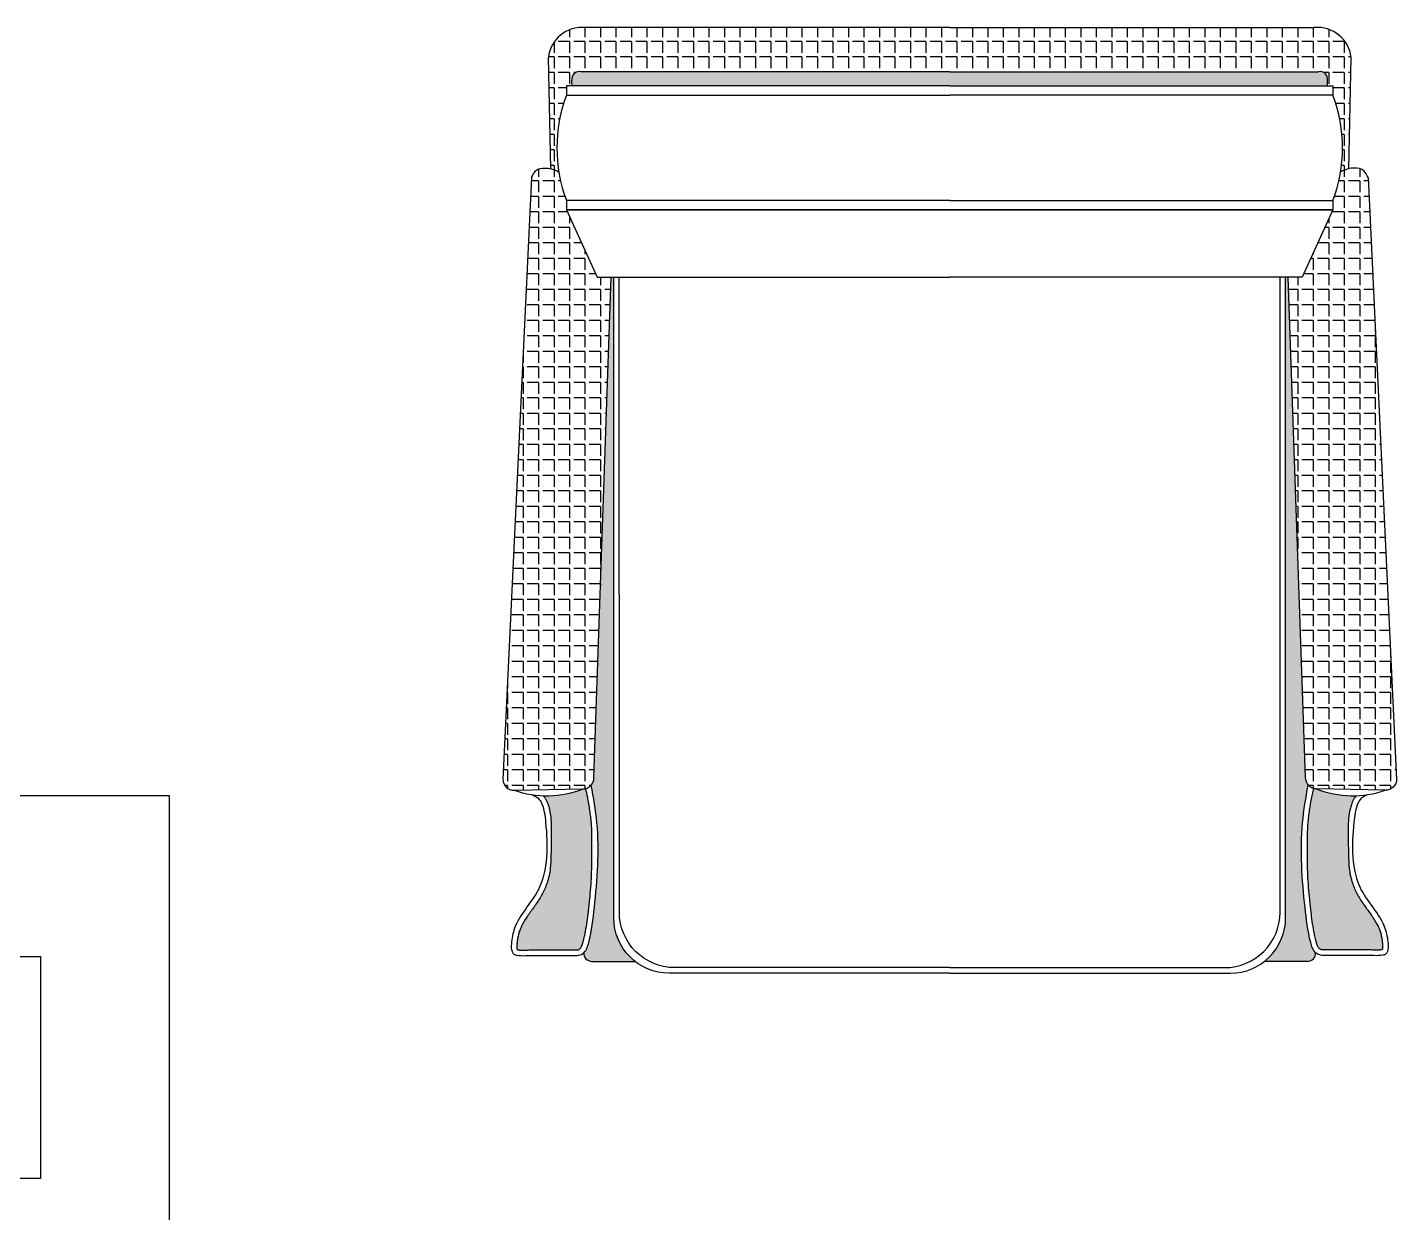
# Model space of a CAD drawing. Header units: millimetres. Extents: x -38686 to 870903, y -23218 to 232707.
# Drawn here: x 49296 to 50530, y 26012 to 27080 of the extents above; entities that cross this region are included whole.
import ezdxf

# ---------------------------------------------------------------- set-up
doc = ezdxf.new("R2010")
doc.units = ezdxf.units.MM
doc.header["$LTSCALE"] = 10
doc.layers.add('40 - Detail Outline', color=142, linetype='Continuous')
pattern_1 = [(180.0000647089848, (40969.38295415405, 17371.99995811701), (1.577750622368867e-05, -13.96999999999109), [10.16, -3.81]), (270.0000647089848, (40969.38295415405, 17371.99995811701), (13.96999999999109, 1.577750622283326e-05), [10.16, -3.81])]
pattern_2 = [(225.0000647089848, (40969.38295415405, 17371.99995811701), (4.939146444775704, -4.939135288394064), [5.08, -1.905]), (315.0000647089848, (40969.38295415405, 17371.99995811701), (4.939135288394064, 4.939146444775704), [5.079999999999999, -1.905])]

msp = doc.modelspace()

# ---------------------------------------------------------------- hatches: boundary and pattern name
at = {"layer": '40 - Detail Outline'}
h = msp.add_hatch(dxfattribs=at)
h.set_pattern_fill('ANGLE', color=251, scale=2, angle=180.0000647089848, style=0)
h.set_pattern_definition(pattern_1)
edge = h.paths.add_edge_path()
edge.add_arc((49795.82318665707, 27049.24328874935), 30.65376827010116, 84.91426224476287, 173.5349835164232)
edge.add_line((49765.36435214255, 27052.69479699571), (49767.48125555589, 26952.4331284748))
edge.add_spline(control_points=[(49767.4812555559, 26952.43312847482), (49769.38381441013, 26951.9676560551), (49771.94468708962, 26951.06283099173), (49774.24917997376, 26949.91787244723), (49774.84257116236, 26949.59710943403)], knot_values=[21.02216252444244, 21.02216252444244, 21.02216252444244, 21.02216252444244, 26.19863288437529, 28.0724478752787, 28.0724478752787, 28.0724478752787, 28.0724478752787], degree=3, periodic=0)
edge.add_arc((49907.16531185832, 26971.32144071984), 134.0941992597321, 159.2369497898211, 189.3234662220314, ccw=False)
edge.add_line((49781.77992890959, 27018.8583739182), (49781.77983607535, 27027.11455227852))
edge.add_line((49781.77983607535, 27027.11455227852), (49786.7404651287, 27027.11460144893))
edge.add_line((49786.74046512871, 27027.11460144892), (49786.64296680249, 27032.08307414679))
edge.add_arc((49793.23633356037, 27033.36006231345), 6.715890408689952, 76.05872835491459, 190.9612045085992, ccw=False)
edge.add_line((49794.85437431606, 27039.87812399577), (50127.28246357179, 27039.88116603654))
edge.add_line((50127.28246357178, 27039.88116603654), (50127.28657283594, 27039.8811660376))
edge.add_line((50127.28657283593, 27039.88116603763), (50459.71014926565, 27039.87812399577))
edge.add_arc((50461.32819002133, 27033.36006231345), 6.715890408690863, -10.961204508599224, 103.94127164508541, ccw=False)
edge.add_line((50467.92155677918, 27032.08307414681), (50467.82405845297, 27027.11460144893))
edge.add_line((50467.824058453, 27027.11460144892), (50472.78468750635, 27027.1145522785))
edge.add_line((50472.78468750636, 27027.11455227852), (50472.78459467212, 27018.8583739182))
edge.add_arc((50347.39921172339, 26971.32144071984), 134.094199259732, -9.323466222032778, 20.76305021017879, ccw=False)
edge.add_spline(control_points=[(50479.72195241935, 26949.59710943403), (50480.31534360794, 26949.91787244723), (50482.61983649209, 26951.06283099173), (50485.18070917157, 26951.9676560551), (50487.0832680258, 26952.43312847482)], knot_values=[21.02216252444245, 21.02216252444245, 21.02216252444245, 21.02216252444245, 22.89597751534586, 28.0724478752787, 28.0724478752787, 28.0724478752787, 28.0724478752787], degree=3, periodic=0)
edge.add_spline(control_points=[(50504.44260920974, 26944.5142905537), (50503.36834979395, 26946.75325569308), (50500.17833704205, 26953.40186145871), (50492.20780195788, 26953.68687639643), (50487.0832680258, 26952.43312847482)], knot_values=[0, 0, 0, 0, 7.079362306348513, 21.02216252444244, 21.02216252444244, 21.02216252444244, 21.02216252444244], degree=3, periodic=0)
edge.add_line((50487.0832680258, 26952.43312847482), (50489.20017143914, 27052.69479699572))
edge.add_arc((50458.74133692464, 27049.24328874935), 30.65376827010115, 6.465016483576774, 95.08573775523713)
edge.add_line((50456.02399205585, 27079.7763781119), (50127.28226179086, 27079.7792181432))
edge.add_line((50127.28226179085, 27079.7792181432), (49798.54053152586, 27079.7763781119))
h = msp.add_hatch(dxfattribs=at)
h.set_pattern_fill('ANGLE', color=251, scale=0.9999999999999999, angle=225.0000647089848, style=0)
h.set_pattern_definition(pattern_2)
h.paths.add_polyline_path([(49794.85437431606, 27039.87812399577, 0.4412008681515187), (49786.59794435956, 27034.37739844275), (49786.74046512871, 27027.11460144892), (50127.28252812047, 27027.11797694735), (50127.28657283593, 27027.11797694818), (50467.824058453, 27027.11460144959), (50467.96657922215, 27034.37739844271, 0.4412008681525608), (50459.71014926565, 27039.87812399577), (50127.28206000992, 27039.88116603654)])
h = msp.add_hatch(dxfattribs=at)
h.set_pattern_fill('ANGLE', color=251, scale=2, angle=180.0000647089848, style=0)
h.set_pattern_definition(pattern_1)
edge = h.paths.add_edge_path()
edge.add_arc((49734.33507429817, 26402.27856037451), 10.00000000000113, 181.0510734433885, 271.0568353570837)
edge.add_line((49734.51951640536, 26392.28026146376), (49796.62532274162, 26393.42594893439))
edge.add_arc((49796.44088063447, 26403.42424784517), 10.00000000000161, 271.0568353570837, 355.0029088947798)
edge.add_line((49806.40287185131, 26402.55319618478), (49821.98077854835, 26854.75364750095))
edge.add_line((49821.98077854834, 26854.75364750095), (49809.40252061059, 26854.75346780572))
edge.add_line((49809.4025206106, 26854.75346780568), (49781.78109080611, 26915.5255094538))
edge.add_line((49781.78109080609, 26915.52550945384), (49781.78099797186, 26923.78168781419))
edge.add_arc((49907.16531185832, 26971.32144071984), 134.0941992597321, 189.3234662220329, 200.7643387018176, ccw=False)
edge.add_spline(control_points=[(49774.84257116236, 26949.59710943403), (49774.24917997376, 26949.91787244723), (49767.38727100097, 26953.3271263287), (49755.17169119164, 26955.03900562216), (49751.19617378776, 26946.75325569308), (49750.12191437196, 26944.5142905537)], knot_values=[0, 0, 0, 0, 1.873814990903416, 20.99308556893019, 28.0724478752787, 28.0724478752787, 28.0724478752787, 28.0724478752787], degree=3, periodic=0)
edge.add_line((49750.12191437196, 26944.5142905537), (49724.33675688969, 26402.09512374083))
edge = h.paths.add_edge_path()
edge.add_spline(control_points=[(50504.44260920974, 26944.5142905537), (50503.36834979395, 26946.75325569308), (50499.39283239003, 26955.03900562216), (50487.17725258073, 26953.3271263287), (50480.31534360794, 26949.91787244723), (50479.72195241935, 26949.59710943403)], knot_values=[0, 0, 0, 0, 7.079362306348513, 26.19863288437529, 28.0724478752787, 28.0724478752787, 28.0724478752787, 28.0724478752787], degree=3, periodic=0)
edge.add_arc((50347.39921172339, 26971.32144071984), 134.094199259732, 339.2356612981823, 350.6765337779656, ccw=False)
edge.add_line((50472.78352560985, 26923.7816878142), (50472.78343277565, 26915.52550945381))
edge.add_line((50472.78343277561, 26915.52550945384), (50445.16200297112, 26854.75346780572))
edge.add_line((50445.1620029711, 26854.75346780568), (50432.58374503332, 26854.75364750095))
edge.add_line((50432.58374503336, 26854.75364750095), (50448.1616517304, 26402.55319618478))
edge.add_arc((50458.12364294723, 26403.42424784517), 10.00000000000161, 184.9970911052202, 268.9431646429163)
edge.add_line((50457.93920084005, 26393.42594893438), (50520.0450071763, 26392.28026146374))
edge.add_arc((50520.22944928354, 26402.27856037451), 10.00000000000113, 268.9431646429163, 358.9489265566115)
edge.add_line((50530.22776669203, 26402.09512374084), (50504.44260920975, 26944.51429055371))
h = msp.add_hatch(dxfattribs=at)
h.set_pattern_fill('ANGLE', color=251, scale=0.9999999999999999, angle=225.0000647089848, style=0)
h.set_pattern_definition(pattern_2)
edge = h.paths.add_edge_path()
edge.add_line((49824.37485261241, 26854.75368170312), (49821.98077854834, 26854.75364750095))
edge.add_line((49821.98077854834, 26854.75364750095), (49806.43919804296, 26403.60768447885))
edge.add_arc((49796.44088063447, 26403.42424784517), 10.00000000000161, -40.2970087724064, 1.0510734433468087, ccw=False)
edge.add_spline(control_points=[(49804.06790158906, 26396.95674822338), (49806.15817248734, 26385.65259112027), (49812.37700601219, 26349.22236973252), (49808.82170320416, 26300.76136748503), (49804.13098287597, 26262.46255265953), (49799.9080377417, 26248.14948397885), (49797.39400523581, 26245.84177403416), (49797.38555078473, 26245.83404189442)], knot_values=[219.0024232576039, 219.0024232576039, 219.0024232576039, 219.0024232576039, 253.4541251288379, 329.8266928083024, 361.758992059576, 371.9271424444002, 371.9613843206117, 371.9613843206117, 371.9613843206117, 371.9613843206117], degree=3, periodic=0)
edge.add_arc((49804.55301222502, 26245.22695323686), 7.193125894615084, 175.1585658549792, 269.731284598862)
edge.add_line((49804.51927681483, 26238.03390645142), (49843.49768907385, 26238.03434473288))
edge.add_arc((49874.3817505331, 26277.35577334098), 50.00000000000124, 180.0006442458249, 231.8529974367277, ccw=False)
edge.add_line((49824.38175053627, 26277.35521113046), (49824.37485261245, 26854.75368170312))
edge = h.paths.add_edge_path()
edge.add_arc((50458.12364294723, 26403.42424784517), 10.00000000000161, 178.9489265566532, 220.2970087724064, ccw=False)
edge.add_line((50448.12532553874, 26403.60768447884), (50432.58374503336, 26854.75364750094))
edge.add_line((50432.58374503336, 26854.75364750095), (50430.1896709693, 26854.75368170312))
edge.add_line((50430.1896709693, 26854.75368170312), (50430.18277304548, 26277.35521113046))
edge.add_arc((50380.18277304861, 26277.35577334098), 50.00000000000124, 308.14700256327234, 359.9993557541751, ccw=False)
edge.add_line((50411.06683450786, 26238.03434473289), (50450.04524676688, 26238.03390645139))
edge.add_arc((50450.01151135672, 26245.22695323686), 7.193125894615089, 270.268715401138, 364.8414341450208)
edge.add_spline(control_points=[(50457.17897279697, 26245.83404189442), (50457.1705183459, 26245.84177403416), (50454.65648584001, 26248.14948397885), (50450.43354070574, 26262.46255265953), (50445.74282037755, 26300.76136748503), (50442.18751756952, 26349.22236973252), (50448.40635109434, 26385.65259112027), (50450.49662199264, 26396.95674822338)], knot_values=[219.0024232576039, 219.0024232576039, 219.0024232576039, 219.0024232576039, 219.0366651338155, 229.2048155186397, 261.1371147699132, 337.5096824493777, 371.9613843206117, 371.9613843206117, 371.9613843206117, 371.9613843206117], degree=3, periodic=0)
h = msp.add_hatch(dxfattribs=at)
h.set_pattern_fill('ANGLE', color=251, scale=0.9999999999999999, angle=225.0000647089848, style=0)
h.set_pattern_definition(pattern_2)
edge = h.paths.add_edge_path()
edge.add_spline(control_points=[(49737.37754386466, 26248.63258293482), (49737.48053391994, 26248.60012953014), (49737.62320494489, 26248.5609905556), (49737.96778693009, 26248.47866801625), (49738.14304286439, 26248.44142264931), (49738.67939135531, 26248.34062742423), (49739.05120215868, 26248.28802307254), (49740.31840202271, 26248.15844851372), (49741.28485957731, 26248.13618386481), (49742.88195453296, 26248.15689260159), (49743.44438740204, 26248.1728031307), (49744.42647599842, 26248.20279043972), (49744.83584015528, 26248.21545625238), (49745.64807774572, 26248.23873455749), (49746.05404112401, 26248.24973402753), (49747.27146947078, 26248.28090475291), (49748.08247262432, 26248.29924837329), (49750.51367159162, 26248.34769778295), (49752.13205658423, 26248.37122294389), (49756.98027638241, 26248.42127912289), (49760.20317325415, 26248.42730450244), (49769.84672610537, 26248.40929462069), (49776.24222511618, 26248.34939453941), (49784.44997063366, 26248.36499244127), (49786.28622568445, 26248.37446260976), (49788.99149034143, 26248.40141639263), (49789.86204394561, 26248.41207972764), (49790.86724951153, 26248.42703955339), (49791.00471557566, 26248.42902734664), (49791.24805099447, 26248.43338474414), (49791.35745973594, 26248.43592818964), (49791.64865542715, 26248.4458642002), (49791.79302004536, 26248.45605923827), (49791.93156809779, 26248.47144701088), (49791.9655458456, 26248.47611784168), (49792.04354119807, 26248.48867457294), (49792.08400627048, 26248.49616530632), (49792.20937601064, 26248.5225579744), (49792.29827385923, 26248.54540822025), (49792.57657556058, 26248.63102927073), (49792.77761621765, 26248.71126805509), (49793.20239636005, 26248.92446500661), (49793.42625216884, 26249.06167507008), (49793.76905212499, 26249.31374053402), (49793.89710072172, 26249.41915372903), (49794.26010721433, 26249.7518375989), (49794.48816186056, 26250.01089222151), (49794.93845387921, 26250.64273913264), (49795.1586404675, 26251.01530923646), (49795.58366701531, 26251.88193634779), (49795.78784758053, 26252.37532534539), (49796.19132217846, 26253.50692240901), (49796.38890664987, 26254.15280103612), (49796.69119350496, 26255.24200208562), (49796.80015393815, 26255.65622860165), (49797.00526400021, 26256.45683902783), (49797.10056034871, 26256.8362563568), (49797.2864020775, 26257.58975929102), (49797.37748744135, 26257.96614478776), (49797.64543864352, 26259.09432115074), (49797.81699980027, 26259.84513223954), (49798.31206887306, 26262.09457657708), (49798.61596420943, 26263.59022750322), (49799.46193841094, 26268.07247105299), (49799.93828652034, 26271.0544720975), (49800.76578746806, 26276.91672452053), (49801.12131037054, 26279.79599121889), (49801.66728569171, 26284.5092853627), (49801.87006100724, 26286.33069801658), (49802.27290071535, 26289.9861143288), (49802.47123109718, 26291.81637428228), (49803.04656748616, 26297.31185276196), (49803.40388771452, 26300.98179140193), (49804.31512054047, 26311.98589168569), (49804.70765851322, 26319.31427091095), (49804.65591033458, 26353.98553978522), (49804.52921702454, 26357.6390143337), (49804.12736597841, 26363.19011727268), (49803.94797436765, 26365.11037058859), (49803.51984918205, 26368.96383653105), (49803.27176503712, 26370.89403479798), (49802.4485780306, 26376.69757171618), (49801.79436067722, 26380.58382790038), (49800.82427677291, 26386.03544821064), (49800.54350704901, 26387.5808419606), (49798.96921349614, 26393.74914924411)], knot_values=[133.4259002045908, 133.4259002045908, 133.4259002045908, 133.4259002045908, 134.1958814517468, 134.1958814517468, 134.9658626989028, 134.9658626989028, 136.5058251932148, 136.5058251932148, 139.9850702383763, 139.9850702383763, 141.7576858081415, 141.7576858081415, 142.9589926846341, 142.9589926846341, 144.1602995611268, 144.1602995611268, 146.5629133141121, 146.5629133141121, 151.3681408200826, 151.3681408200826, 160.9785958320238, 160.9785958320238, 180.199505855906, 180.199505855906, 185.7474176757808, 185.7474176757808, 188.3818552228088, 188.3818552228088, 188.7908335363979, 188.7908335363979, 189.199811849987, 189.199811849987, 190.0177684771653, 190.0177684771653, 190.3783751447729, 190.3783751447729, 190.7389818123804, 190.7389818123804, 191.4601951475955, 191.4601951475955, 192.9026218180257, 192.9026218180257, 194.481190042827, 194.481190042827, 195.5007159885825, 195.5007159885825, 197.6293688043907, 197.6293688043907, 199.7580216201988, 199.7580216201988, 201.886674436007, 201.886674436007, 204.1789263133211, 204.1789263133211, 205.5070057129608, 205.5070057129608, 206.67425443489, 206.67425443489, 207.8415031568191, 207.8415031568191, 210.1760006006775, 210.1760006006775, 214.8449954883941, 214.8449954883941, 224.1829852638275, 224.1829852638275, 233.1301450188649, 233.1301450188649, 238.7030729280425, 238.7030729280425, 244.2760008372202, 244.2760008372202, 255.4218566555755, 255.4218566555755, 277.7135682922861, 277.7135682922861, 289.0015441103417, 289.0015441103417, 294.9949194326589, 294.9949194326589, 300.9882947549762, 300.9882947549762, 312.9750453996106, 312.9750453996106, 317.7015490451265, 317.7015490451265, 317.7015490451265, 317.7015490451265], degree=3, periodic=0)
edge.add_arc((49796.44088063447, 26403.42424784517), 10.00000000000161, 271.056835357042, 284.6452350281971, ccw=False)
edge.add_arc((49764.02709333305, 26476.62266249474), 89.35512132953909, 267.9006845850195, 291.3962949140674, ccw=False)
edge.add_spline(control_points=[(49760.75385721726, 26387.32751350473), (49762.46981776925, 26385.20066365269), (49762.62716772396, 26384.93521147633), (49763.25627065008, 26383.81831769122), (49763.64421836581, 26382.98342928534), (49764.12470725764, 26381.85615030861), (49764.25877537869, 26381.52828406605), (49764.52047092561, 26380.86566740869), (49764.64663181122, 26380.53382301074), (49765.01153814496, 26379.53697989953), (49765.23670326467, 26378.87067736851), (49765.8619288592, 26376.86872736708), (49766.21169943921, 26375.53013469143), (49766.93385463892, 26372.24439657705), (49767.2440127249, 26370.2981629831), (49767.62514118556, 26367.05136104433), (49767.74096665502, 26365.74474567941), (49767.89575630269, 26363.45954276771), (49767.94727982569, 26362.47711936048), (49768.02163626871, 26360.50184373882), (49768.0440431824, 26359.51145483837), (49768.06508515897, 26356.53466581359), (49768.0175571912, 26354.5426357705), (49767.67484364434, 26324.8199403202), (49767.17979095635, 26320.83309865724), (49765.90383406458, 26314.611654177), (49765.32801881336, 26312.3394540148), (49764.07817178642, 26308.28760575674), (49763.44394859814, 26306.4968512586), (49762.06461436843, 26303.09476554689), (49761.32946925948, 26301.47807974457), (49759.71573650098, 26298.31277388906), (49758.84831884454, 26296.78357084065), (49756.01557774417, 26292.13250768305), (49753.91852123663, 26289.16130852043), (49749.77266147791, 26283.4111483839), (49747.72338841774, 26280.63167952078), (49744.01784844586, 26275.11755313306), (49742.36348285878, 26272.38520254421), (49740.61359128595, 26268.70459843725), (49740.21594459261, 26267.7876487522), (49739.62299838068, 26266.25478825121), (49739.4052034356, 26265.64266263508), (49738.99767631796, 26264.39307704375), (49738.80868576688, 26263.75811483174), (49738.28408279654, 26261.82485466099), (49737.99088144695, 26260.49810299476), (49737.53680186236, 26257.95229316453), (49737.36396620626, 26256.74053507101), (49737.14986109015, 26254.8304873136), (49737.08431397827, 26254.14496658636), (49736.99040560069, 26252.97998733037), (49736.95871724878, 26252.52724822976), (49736.92135727164, 26251.68736073539), (49736.91555664688, 26251.29795008922), (49736.93812074314, 26250.45686878425), (49736.98004524817, 26250.03644330831), (49737.0833513058, 26249.48287487136), (49737.12715899729, 26249.30531746013), (49737.20786464596, 26249.04427123835), (49737.24045102543, 26248.95163511902), (49737.31099031441, 26248.7734369572), (49737.34637680775, 26248.69483192986), (49737.37754386466, 26248.63258293482)], knot_values=[9.125980512271187, 9.125980512271187, 9.125980512271187, 9.125980512271187, 9.79781162160478, 9.79781162160478, 11.97510309307251, 11.97510309307251, 12.90322824506566, 12.90322824506566, 13.83135339705882, 13.83135339705882, 15.68760370104513, 15.68760370104513, 19.40010430901775, 19.40010430901775, 24.8050150426808, 24.8050150426808, 28.4678413917465, 28.4678413917465, 31.24525327347904, 31.24525327347904, 34.02266515521158, 34.02266515521158, 39.57748891867665, 39.57748891867665, 50.6871364456068, 50.6871364456068, 57.16574578422861, 57.16574578422861, 62.40573890059926, 62.40573890059926, 67.28061794545282, 67.28061794545282, 72.15549699030637, 72.15549699030637, 82.5370244468736, 82.5370244468736, 92.91855190344083, 92.91855190344083, 103.3000793600081, 103.3000793600081, 106.7249507442912, 106.7249507442912, 108.9821754037266, 108.9821754037266, 111.239400063162, 111.239400063162, 115.7538493820328, 115.7538493820328, 119.704309525979, 119.704309525979, 121.8877950651104, 121.8877950651104, 123.3898010741203, 123.3898010741203, 124.8918070831302, 124.8918070831302, 126.9457601732772, 126.9457601732772, 128.0731427532481, 128.0731427532481, 128.7462422353263, 128.7462422353263, 129.4177874536968, 129.4177874536968, 129.4177874536968, 129.4177874536968], degree=3, periodic=0)
edge = h.paths.add_edge_path()
edge.add_spline(control_points=[(50455.59531008557, 26393.74914924411), (50454.02101653267, 26387.5808419606), (50453.7402468088, 26386.03544821064), (50452.77016290449, 26380.58382790038), (50452.11594555111, 26376.69757171618), (50451.29275854459, 26370.89403479798), (50451.04467439966, 26368.96383653105), (50450.61654921406, 26365.11037058859), (50450.4371576033, 26363.19011727268), (50450.0353065572, 26357.6390143337), (50449.90861324713, 26353.98553978522), (50449.85686506849, 26319.31427091095), (50450.24940304123, 26311.98589168569), (50451.16063586719, 26300.98179140193), (50451.51795609554, 26297.31185276196), (50452.09329248453, 26291.81637428228), (50452.29162286635, 26289.9861143288), (50452.69446257447, 26286.33069801658), (50452.89723788999, 26284.5092853627), (50453.44321321117, 26279.79599121889), (50453.79873611365, 26276.91672452053), (50454.62623706137, 26271.0544720975), (50455.10258517077, 26268.07247105299), (50455.94855937228, 26263.59022750322), (50456.25245470865, 26262.09457657708), (50456.74752378144, 26259.84513223954), (50456.91908493818, 26259.09432115074), (50457.18703614036, 26257.96614478776), (50457.27812150421, 26257.58975929102), (50457.46396323299, 26256.8362563568), (50457.5592595815, 26256.45683902783), (50457.76436964356, 26255.65622860165), (50457.87333007675, 26255.24200208562), (50458.17561693184, 26254.15280103612), (50458.37320140324, 26253.50692240901), (50458.77667600117, 26252.37532534539), (50458.9808565664, 26251.88193634779), (50459.4058831142, 26251.01530923646), (50459.6260697025, 26250.64273913264), (50460.07636172115, 26250.01089222151), (50460.30441636738, 26249.7518375989), (50460.66742285999, 26249.41915372903), (50460.79547145672, 26249.31374053402), (50461.13827141287, 26249.06167507008), (50461.36212722166, 26248.92446500661), (50461.78690736406, 26248.71126805509), (50461.98794802112, 26248.63102927073), (50462.26624972248, 26248.54540822025), (50462.35514757107, 26248.5225579744), (50462.48051731123, 26248.49616530632), (50462.52098238363, 26248.48867457294), (50462.59897773611, 26248.47611784168), (50462.63295548392, 26248.47144701088), (50462.77150353635, 26248.45605923827), (50462.91586815455, 26248.4458642002), (50463.20706384577, 26248.43592818964), (50463.31647258723, 26248.43338474414), (50463.55980800604, 26248.42902734664), (50463.69727407017, 26248.42703955339), (50464.70247963609, 26248.41207972764), (50465.57303324027, 26248.40141639263), (50468.27829789722, 26248.37446260976), (50470.11455294804, 26248.36499244127), (50478.32229846553, 26248.34939453941), (50484.71779747633, 26248.40929462069), (50494.36135032756, 26248.42730450244), (50497.58424719929, 26248.42127912289), (50502.43246699747, 26248.37122294389), (50504.05085199009, 26248.34769778295), (50506.48205095739, 26248.29924837329), (50507.29305411092, 26248.28090475291), (50508.5104824577, 26248.24973402753), (50508.91644583599, 26248.23873455749), (50509.72868342642, 26248.21545625238), (50510.13804758328, 26248.20279043972), (50511.12013617967, 26248.1728031307), (50511.68256904875, 26248.15689260159), (50513.2796640044, 26248.13618386481), (50514.246121559, 26248.15844851372), (50515.51332142303, 26248.28802307254), (50515.88513222639, 26248.34062742423), (50516.42148071731, 26248.44142264931), (50516.59673665161, 26248.47866801625), (50516.94131863682, 26248.5609905556), (50517.08398966177, 26248.60012953014), (50517.18697971705, 26248.63258293482)], knot_values=[133.4259002045908, 133.4259002045908, 133.4259002045908, 133.4259002045908, 138.1524038501067, 138.1524038501067, 150.1391544947411, 150.1391544947411, 156.1325298170584, 156.1325298170584, 162.1259051393756, 162.1259051393756, 173.4138809574312, 173.4138809574312, 195.7055925941418, 195.7055925941418, 206.8514484124971, 206.8514484124971, 212.4243763216748, 212.4243763216748, 217.9973042308524, 217.9973042308524, 226.9444639858898, 226.9444639858898, 236.2824537613232, 236.2824537613232, 240.9514486490398, 240.9514486490398, 243.2859460928982, 243.2859460928982, 244.4531948148273, 244.4531948148273, 245.6204435367565, 245.6204435367565, 246.9485229363962, 246.9485229363962, 249.2407748137103, 249.2407748137103, 251.3694276295185, 251.3694276295185, 253.4980804453267, 253.4980804453267, 255.6267332611348, 255.6267332611348, 256.6462592068902, 256.6462592068902, 258.2248274316916, 258.2248274316916, 259.6672541021218, 259.6672541021218, 260.3884674373369, 260.3884674373369, 260.7490741049444, 260.7490741049444, 261.109680772552, 261.109680772552, 261.9276373997303, 261.9276373997303, 262.3366157133194, 262.3366157133194, 262.7455940269085, 262.7455940269085, 265.3800315739365, 265.3800315739365, 270.9279433938112, 270.9279433938112, 290.1488534176935, 290.1488534176935, 299.7593084296346, 299.7593084296346, 304.5645359356052, 304.5645359356052, 306.9671496885906, 306.9671496885906, 308.1684565650831, 308.1684565650831, 309.3697634415759, 309.3697634415759, 311.142379011341, 311.142379011341, 314.6216240565025, 314.6216240565025, 316.1615865508145, 316.1615865508145, 316.9315677979705, 316.9315677979705, 317.7015490451265, 317.7015490451265, 317.7015490451265, 317.7015490451265], degree=3, periodic=0)
edge.add_spline(control_points=[(50517.18697971705, 26248.63258293482), (50517.21814677396, 26248.69483192986), (50517.2535332673, 26248.7734369572), (50517.32407255628, 26248.95163511902), (50517.35665893575, 26249.04427123835), (50517.43736458442, 26249.30531746013), (50517.4811722759, 26249.48287487136), (50517.58447833353, 26250.03644330831), (50517.62640283856, 26250.45686878425), (50517.64896693482, 26251.29795008922), (50517.6431663101, 26251.68736073539), (50517.60580633293, 26252.52724822976), (50517.57411798101, 26252.97998733037), (50517.48020960344, 26254.14496658636), (50517.41466249156, 26254.8304873136), (50517.20055737544, 26256.74053507101), (50517.02772171935, 26257.95229316453), (50516.57364213475, 26260.49810299476), (50516.28044078517, 26261.82485466099), (50515.75583781482, 26263.75811483174), (50515.56684726375, 26264.39307704375), (50515.15932014608, 26265.64266263508), (50514.94152520102, 26266.25478825121), (50514.3485789891, 26267.7876487522), (50513.95093229576, 26268.70459843725), (50512.20104072292, 26272.38520254421), (50510.54667513585, 26275.11755313306), (50506.84113516397, 26280.63167952078), (50504.7918621038, 26283.4111483839), (50500.64600234508, 26289.16130852043), (50498.54894583754, 26292.13250768305), (50495.71620473717, 26296.78357084065), (50494.84878708073, 26298.31277388906), (50493.23505432223, 26301.47807974457), (50492.49990921328, 26303.09476554689), (50491.12057498356, 26306.4968512586), (50490.48635179529, 26308.28760575674), (50489.23650476834, 26312.3394540148), (50488.66068951713, 26314.611654177), (50487.38473262536, 26320.83309865724), (50486.88967993736, 26324.8199403202), (50486.54696639051, 26354.5426357705), (50486.49943842273, 26356.53466581359), (50486.52048039931, 26359.51145483837), (50486.542887313, 26360.50184373882), (50486.61724375602, 26362.47711936048), (50486.66876727901, 26363.45954276771), (50486.82355692668, 26365.74474567941), (50486.93938239614, 26367.05136104433), (50487.32051085681, 26370.2981629831), (50487.63066894279, 26372.24439657705), (50488.35282414249, 26375.53013469143), (50488.7025947225, 26376.86872736708), (50489.32782031703, 26378.87067736851), (50489.55298543675, 26379.53697989953), (50489.91789177048, 26380.53382301074), (50490.0440526561, 26380.86566740869), (50490.30574820301, 26381.52828406605), (50490.43981632407, 26381.85615030861), (50490.9203052159, 26382.98342928534), (50491.30825293163, 26383.81831769122), (50491.93735585775, 26384.93521147633), (50492.09470581249, 26385.20066365269), (50493.81066636444, 26387.32751350473)], knot_values=[9.125980512271184, 9.125980512271184, 9.125980512271184, 9.125980512271184, 9.797525730641667, 9.797525730641667, 10.47062521271985, 10.47062521271985, 11.59800779269077, 11.59800779269077, 13.65196088283781, 13.65196088283781, 15.15396689184769, 15.15396689184769, 16.65597290085756, 16.65597290085756, 18.83945843998903, 18.83945843998903, 22.78991858393519, 22.78991858393519, 27.30436790280598, 27.30436790280598, 29.56159256224137, 29.56159256224137, 31.81881722167677, 31.81881722167677, 35.24368860595993, 35.24368860595993, 45.62521606252716, 45.62521606252716, 56.00674351909439, 56.00674351909439, 66.38827097566161, 66.38827097566161, 71.26315002051517, 71.26315002051517, 76.13802906536873, 76.13802906536873, 81.37802218173937, 81.37802218173937, 87.85663152036119, 87.85663152036119, 98.96627904729134, 98.96627904729134, 104.5211028107564, 104.5211028107564, 107.298514692489, 107.298514692489, 110.0759265742215, 110.0759265742215, 113.7387529232872, 113.7387529232872, 119.1436636569502, 119.1436636569502, 122.8561642649229, 122.8561642649229, 124.7124145689092, 124.7124145689092, 125.6405397209023, 125.6405397209023, 126.5686648728955, 126.5686648728955, 128.7459563443632, 128.7459563443632, 129.4177874536968, 129.4177874536968, 129.4177874536968, 129.4177874536968], degree=3, periodic=0)
edge.add_arc((50490.53743024866, 26476.62266249474), 89.35512132953869, 248.6037050859293, 272.09931541497815, ccw=False)
edge.add_arc((50458.12364294723, 26403.42424784517), 10.00000000000161, 255.3547649718029, 268.9431646429371, ccw=False)

# ---------------------------------------------------------------- linework, layer by layer
at = {"layer": '40 - Detail Outline', "color": 0}
for p, q in [((49767.4812555559, 26952.43312847482), (49765.36435214255, 27052.69479699571)), ((50487.0832680258, 26952.43312847482), (50489.20017143915, 27052.69479699571)), ((49786.74046512871, 27027.11460144892), (49786.64296680249, 27032.08307414681)), ((50467.824058453, 27027.11460144892), (50467.92155677918, 27032.08307414681)), ((49804.51927681483, 26238.03390645142), (49843.49768907379, 26238.03434473289)), ((50450.04524676688, 26238.03390645142), (50411.06683450792, 26238.03434473289))]:
    msp.add_line(p, q, dxfattribs=at)
for points in [[(50127.28226179085, 27079.7792181432), (49798.54053152585, 27079.7763781119)], [(50127.28226179085, 27079.7792181432), (50127.27795074577, 27079.77921814432)], [(50127.28226179085, 27079.7792181432), (50456.02399205585, 27079.7763781119)], [(50127.28226179085, 27079.7792181432), (50127.28657283593, 27079.77921814432)], [(50127.28246357178, 27039.88116603654), (49794.85437431606, 27039.87812399577)], [(50127.28206000992, 27039.88116603654), (50127.27795074577, 27039.88116603763)], [(50127.28206000992, 27039.88116603654), (50459.71014926565, 27039.87812399577)], [(50127.28246357178, 27039.88116603654), (50127.28657283593, 27039.88116603763)], [(50127.28252812047, 27027.11797694735), (49781.77983607535, 27027.11455227852), (49781.77992890959, 27018.85837391812), (50127.28256987539, 27018.86179858648)], [(50127.28199546124, 27027.11797694735), (50127.27795074577, 27027.11797694818)], [(50127.28199546124, 27027.11797694735), (50472.78468750636, 27027.11455227852), (50472.78459467212, 27018.85837391812), (50127.28195370632, 27018.86179858648)], [(50127.28252812047, 27027.11797694735), (50127.28657283593, 27027.11797694818)], [(50127.27795074577, 27018.86179858728), (50127.28195370632, 27018.86179858648)], [(50127.28657283593, 27018.86179858728), (50127.28256987539, 27018.86179858648)], [(50127.28305071749, 26923.78511247673), (49781.78099797186, 26923.7816878142), (49781.78109080609, 26915.52550945384), (50127.28309247238, 26915.52893411583)], [(50127.28309247238, 26915.52893411583), (49781.78109080609, 26915.52550945384), (49809.4025206106, 26854.75346780568), (50127.28657283593, 26854.75800915458)], [(50127.28147286427, 26923.78511247673), (50127.27795074577, 26923.78511247741)], [(50127.27795074577, 26915.52893411652), (50127.28143110932, 26915.52893411583)], [(50127.28143110932, 26915.52893411583), (50127.27795074577, 26915.52893411652)], [(50127.28143110932, 26915.52893411583), (50472.78343277561, 26915.52550945384), (50445.1620029711, 26854.75346780568), (50127.27795074577, 26854.75800915458)], [(50127.28147286427, 26923.78511247673), (50472.78352560985, 26923.7816878142), (50472.78343277561, 26915.52550945384), (50127.28143110932, 26915.52893411583)], [(50127.28305071749, 26923.78511247673), (50127.28657283593, 26923.78511247741)], [(50127.28657283593, 26915.52893411652), (50127.28309247238, 26915.52893411583)], [(50127.28309247238, 26915.52893411583), (50127.28657283593, 26915.52893411652)]]:
    msp.add_lwpolyline(points, dxfattribs=at)
at = {"layer": '40 - Detail Outline', "color": 7}
for points in [[(49750.12191437196, 26944.5142905537), (49724.33675688968, 26402.09512374084, 0.4142430173004737), (49734.51951640536, 26392.28026146376), (49796.62532274163, 26393.42594893438, 0.4141841080591859), (49806.43919804296, 26403.60768447884), (49821.98077854834, 26854.75364750095)], [(50504.44260920974, 26944.5142905537), (50530.22776669203, 26402.09512374084, -0.4142430173004737), (50520.04500717635, 26392.28026146376), (50457.93920084005, 26393.42594893438, -0.4141841080591859), (50448.12532553874, 26403.60768447884), (50432.58374503336, 26854.75364750095)]]:
    msp.add_lwpolyline(points, format="xyb", dxfattribs=at)
at = {"layer": '40 - Detail Outline', "color": 0}
for points in [[(50127.28657283593, 26227.35821179887), (49874.3823127436, 26227.35577334414, -0.414213562373095), (49824.38175053627, 26277.35521113046), (49824.37485261343, 26854.75359658034)], [(50127.28654754887, 26232.35821228534), (49879.38225652228, 26232.35582956488, -0.414213562373095), (49829.38169431488, 26282.35526735115), (49829.37485261311, 26854.75365280137)], [(50127.27795074577, 26227.35821179887), (50380.1822108381, 26227.35577334414, 0.414213562373095), (50430.18277304544, 26277.35521113046), (50430.18967096828, 26854.75359658034)], [(50127.27797603284, 26232.35821228534), (50375.18226705943, 26232.35582956488, 0.414213562373095), (50425.18282926682, 26282.35526735115), (50425.1896709686, 26854.75365280137)]]:
    msp.add_lwpolyline(points, format="xyb", dxfattribs=at)
for points in [[(47023.85897620168, 26387.22150978724), (47023.85897620168, 24987.9289488271), (49423.86558489606, 24987.9289488271), (49423.86558489606, 26387.22150978724)], [(49107.48700394714, 26242.3815838101), (49307.48700394714, 26242.3815838101), (49307.48700394714, 26042.3815838101), (49107.48700394714, 26042.3815838101)]]:
    msp.add_lwpolyline(points, close=True, dxfattribs=at)
for centre, radius, start, end in [((49795.82318665707, 27049.24328874935), 30.65376827009957, 84.91426224491013, 173.5349835175062), ((50458.74133692464, 27049.24328874935), 30.65376827009957, 6.465016482493773, 95.08573775508987), ((49793.23633356037, 27033.36006231345), 6.715890408689837, 76.05872835454804, 190.9612045094773), ((50461.32819002133, 27033.36006231345), 6.715890408689837, 349.0387954905227, 103.9412716454519), ((49907.16531185832, 26971.32144071984), 134.094199259731, 159.2369497898168, 200.7643387017158), ((50347.39921172339, 26971.32144071984), 134.094199259731, 339.2356612982842, 20.76305021018323), ((49804.55301222502, 26245.22695323686), 7.19312589461601, 175.1585658557313, 269.7312845986647), ((50450.01151135672, 26245.22695323686), 7.19312589461601, 270.2687154013353, 4.841434144268697)]:
    msp.add_arc(centre, radius, start, end, dxfattribs=at)
at = {"layer": '40 - Detail Outline', "color": 7}
for centre, start, end in [((49764.02709333305, 26476.62266249474), 250.7173758002085, 291.3962949139881), ((50490.53743024866, 26476.62266249474), 248.6037050860119, 289.2826241997915)]:
    msp.add_arc(centre, 89.3551213295388, start, end, dxfattribs=at)
at = {"layer": '40 - Detail Outline', "color": 0}
for points in [[(49750.12191437196, 26944.5142905537), (49751.19617378776, 26946.75325569308), (49755.17169119164, 26955.03900562216), (49767.38727100097, 26953.3271263287), (49774.24917997376, 26949.91787244723), (49774.84257116236, 26949.59710943403)], [(50504.44260920974, 26944.5142905537), (50503.36834979395, 26946.75325569308), (50499.39283239003, 26955.03900562216), (50487.17725258073, 26953.3271263287), (50480.31534360794, 26949.91787244723), (50479.72195241935, 26949.59710943403)]]:
    msp.add_open_spline(points, degree=3, knots=[0, 0, 0, 0, 7.079362306348513, 26.19863288437529, 28.0724478752787, 28.0724478752787, 28.0724478752787, 28.0724478752787], dxfattribs=at)
at = {"layer": '40 - Detail Outline', "color": 7}
for points, knots in [([(49750.83950128051, 26388.19802877587), (49753.20893667827, 26387.04186140484), (49757.03693281393, 26385.17398847914), (49761.50164515513, 26376.15794664427), (49764.71577785816, 26348.78109542242), (49765.93356400629, 26305.66785587417), (49735.72147063227, 26276.87798847757), (49732.02203843766, 26256.42692822519), (49731.74401595147, 26248.18029266032), (49733.98468379109, 26244.45282554465), (49738.45055494545, 26242.98031264702), (49757.46800055157, 26243.76437909963), (49776.07576947068, 26243.17659934373), (49793.83351880073, 26243.47536646282), (49799.37033161739, 26246.32700595875), (49804.13098287597, 26262.46255265953), (49808.82170320416, 26300.76136748503), (49812.37700601219, 26349.22236973252), (49806.15817248734, 26385.65259112027), (49804.06790158906, 26396.95674822338)], [0, 0, 0, 0, 7.628394348116301, 12.32422884947583, 29.24702549345209, 90.6169059669725, 131.0075514805468, 145.4655693712658, 152.2712425172741, 155.1341402281625, 157.6909895166415, 165.8159058068988, 212.0784379904246, 213.6374277504472, 219.0366651338155, 229.2048155186397, 261.1371147699132, 337.5096824493777, 371.9613843206117, 371.9613843206117, 371.9613843206117, 371.9613843206117]), ([(50503.72502230119, 26388.19802877587), (50501.35558690343, 26387.04186140484), (50497.52759076777, 26385.17398847914), (50493.06287842657, 26376.15794664427), (50489.84874572355, 26348.78109542242), (50488.63095957541, 26305.66785587417), (50518.84305294944, 26276.87798847757), (50522.54248514405, 26256.42692822519), (50522.82050763024, 26248.18029266032), (50520.57983979062, 26244.45282554465), (50516.11396863632, 26242.98031264702), (50497.09652303014, 26243.76437909963), (50478.48875411102, 26243.17659934373), (50460.73100478097, 26243.47536646282), (50455.19419196431, 26246.32700595875), (50450.43354070574, 26262.46255265953), (50445.74282037755, 26300.76136748503), (50442.18751756952, 26349.22236973252), (50448.40635109434, 26385.65259112027), (50450.49662199264, 26396.95674822338)], [0, 0, 0, 0, 7.628394348116301, 12.32422884947583, 29.24702549345209, 90.6169059669725, 131.0075514805468, 145.4655693712658, 152.2712425172741, 155.1341402281625, 157.6909895166415, 165.8159058068988, 212.0784379904246, 213.6374277504472, 219.0366651338155, 229.2048155186397, 261.1371147699132, 337.5096824493777, 371.9613843206117, 371.9613843206117, 371.9613843206117, 371.9613843206117]), ([(49760.75385721726, 26387.32751350473), (49762.46981776925, 26385.20066365269), (49762.62716772396, 26384.93521147633), (49763.25627065008, 26383.81831769122), (49763.64421836581, 26382.98342928534), (49764.12470725764, 26381.85615030861), (49764.25877537869, 26381.52828406605), (49764.52047092561, 26380.86566740869), (49764.64663181122, 26380.53382301074), (49765.01153814496, 26379.53697989953), (49765.23670326467, 26378.87067736851), (49765.8619288592, 26376.86872736708), (49766.21169943921, 26375.53013469143), (49766.93385463892, 26372.24439657705), (49767.2440127249, 26370.2981629831), (49767.62514118556, 26367.05136104433), (49767.74096665502, 26365.74474567941), (49767.89575630269, 26363.45954276771), (49767.94727982569, 26362.47711936048), (49768.02163626871, 26360.50184373882), (49768.0440431824, 26359.51145483837), (49768.06508515897, 26356.53466581359), (49768.0175571912, 26354.5426357705), (49767.67484364434, 26324.8199403202), (49767.17979095635, 26320.83309865724), (49765.90383406458, 26314.611654177), (49765.32801881336, 26312.3394540148), (49764.07817178642, 26308.28760575674), (49763.44394859814, 26306.4968512586), (49762.06461436843, 26303.09476554689), (49761.32946925948, 26301.47807974457), (49759.71573650098, 26298.31277388906), (49758.84831884454, 26296.78357084065), (49756.01557774417, 26292.13250768305), (49753.91852123663, 26289.16130852043), (49749.77266147791, 26283.4111483839), (49747.72338841774, 26280.63167952078), (49744.01784844586, 26275.11755313306), (49742.36348285878, 26272.38520254421), (49740.61359128595, 26268.70459843725), (49740.21594459261, 26267.7876487522), (49739.62299838068, 26266.25478825121), (49739.4052034356, 26265.64266263508), (49738.99767631796, 26264.39307704375), (49738.80868576688, 26263.75811483174), (49738.28408279654, 26261.82485466099), (49737.99088144695, 26260.49810299476), (49737.53680186236, 26257.95229316453), (49737.36396620626, 26256.74053507101), (49737.14986109015, 26254.8304873136), (49737.08431397827, 26254.14496658636), (49736.99040560069, 26252.97998733037), (49736.95871724878, 26252.52724822976), (49736.92135727164, 26251.68736073539), (49736.91555664688, 26251.29795008922), (49736.93812074314, 26250.45686878425), (49736.98004524817, 26250.03644330831), (49737.0833513058, 26249.48287487136), (49737.12715899729, 26249.30531746013), (49737.20786464596, 26249.04427123835), (49737.24045102543, 26248.95163511902), (49737.31099031441, 26248.7734369572), (49737.34637680775, 26248.69483192986), (49737.37754386466, 26248.63258293482)], [9.125980512271187, 9.125980512271187, 9.125980512271187, 9.125980512271187, 9.79781162160478, 9.79781162160478, 11.97510309307251, 11.97510309307251, 12.90322824506566, 12.90322824506566, 13.83135339705882, 13.83135339705882, 15.68760370104513, 15.68760370104513, 19.40010430901775, 19.40010430901775, 24.8050150426808, 24.8050150426808, 28.4678413917465, 28.4678413917465, 31.24525327347904, 31.24525327347904, 34.02266515521158, 34.02266515521158, 39.57748891867665, 39.57748891867665, 50.6871364456068, 50.6871364456068, 57.16574578422861, 57.16574578422861, 62.40573890059926, 62.40573890059926, 67.28061794545282, 67.28061794545282, 72.15549699030637, 72.15549699030637, 82.5370244468736, 82.5370244468736, 92.91855190344083, 92.91855190344083, 103.3000793600081, 103.3000793600081, 106.7249507442912, 106.7249507442912, 108.9821754037266, 108.9821754037266, 111.239400063162, 111.239400063162, 115.7538493820328, 115.7538493820328, 119.704309525979, 119.704309525979, 121.8877950651104, 121.8877950651104, 123.3898010741203, 123.3898010741203, 124.8918070831302, 124.8918070831302, 126.9457601732772, 126.9457601732772, 128.0731427532481, 128.0731427532481, 128.7462422353263, 128.7462422353263, 129.4177874536968, 129.4177874536968, 129.4177874536968, 129.4177874536968]), ([(49737.37754386466, 26248.63258293482), (49737.48053391994, 26248.60012953014), (49737.62320494489, 26248.5609905556), (49737.96778693009, 26248.47866801625), (49738.14304286439, 26248.44142264931), (49738.67939135531, 26248.34062742423), (49739.05120215868, 26248.28802307254), (49740.31840202271, 26248.15844851372), (49741.28485957731, 26248.13618386481), (49742.88195453296, 26248.15689260159), (49743.44438740204, 26248.1728031307), (49744.42647599842, 26248.20279043972), (49744.83584015528, 26248.21545625238), (49745.64807774572, 26248.23873455749), (49746.05404112401, 26248.24973402753), (49747.27146947078, 26248.28090475291), (49748.08247262432, 26248.29924837329), (49750.51367159162, 26248.34769778295), (49752.13205658423, 26248.37122294389), (49756.98027638241, 26248.42127912289), (49760.20317325415, 26248.42730450244), (49769.84672610537, 26248.40929462069), (49776.24222511618, 26248.34939453941), (49784.44997063366, 26248.36499244127), (49786.28622568445, 26248.37446260976), (49788.99149034143, 26248.40141639263), (49789.86204394561, 26248.41207972764), (49790.86724951153, 26248.42703955339), (49791.00471557566, 26248.42902734664), (49791.24805099447, 26248.43338474414), (49791.35745973594, 26248.43592818964), (49791.64865542715, 26248.4458642002), (49791.79302004536, 26248.45605923827), (49791.93156809779, 26248.47144701088), (49791.9655458456, 26248.47611784168), (49792.04354119807, 26248.48867457294), (49792.08400627048, 26248.49616530632), (49792.20937601064, 26248.5225579744), (49792.29827385923, 26248.54540822025), (49792.57657556058, 26248.63102927073), (49792.77761621765, 26248.71126805509), (49793.20239636005, 26248.92446500661), (49793.42625216884, 26249.06167507008), (49793.76905212499, 26249.31374053402), (49793.89710072172, 26249.41915372903), (49794.26010721433, 26249.7518375989), (49794.48816186056, 26250.01089222151), (49794.93845387921, 26250.64273913264), (49795.1586404675, 26251.01530923646), (49795.58366701531, 26251.88193634779), (49795.78784758053, 26252.37532534539), (49796.19132217846, 26253.50692240901), (49796.38890664987, 26254.15280103612), (49796.69119350496, 26255.24200208562), (49796.80015393815, 26255.65622860165), (49797.00526400021, 26256.45683902783), (49797.10056034871, 26256.8362563568), (49797.2864020775, 26257.58975929102), (49797.37748744135, 26257.96614478776), (49797.64543864352, 26259.09432115074), (49797.81699980027, 26259.84513223954), (49798.31206887306, 26262.09457657708), (49798.61596420943, 26263.59022750322), (49799.46193841094, 26268.07247105299), (49799.93828652034, 26271.0544720975), (49800.76578746806, 26276.91672452053), (49801.12131037054, 26279.79599121889), (49801.66728569171, 26284.5092853627), (49801.87006100724, 26286.33069801658), (49802.27290071535, 26289.9861143288), (49802.47123109718, 26291.81637428228), (49803.04656748616, 26297.31185276196), (49803.40388771452, 26300.98179140193), (49804.31512054047, 26311.98589168569), (49804.70765851322, 26319.31427091095), (49804.65591033458, 26353.98553978522), (49804.52921702454, 26357.6390143337), (49804.12736597841, 26363.19011727268), (49803.94797436765, 26365.11037058859), (49803.51984918205, 26368.96383653105), (49803.27176503712, 26370.89403479798), (49802.4485780306, 26376.69757171618), (49801.79436067722, 26380.58382790038), (49800.82427677291, 26386.03544821064), (49800.54350704901, 26387.5808419606), (49798.96921349614, 26393.74914924411)], [133.4259002045908, 133.4259002045908, 133.4259002045908, 133.4259002045908, 134.1958814517468, 134.1958814517468, 134.9658626989028, 134.9658626989028, 136.5058251932148, 136.5058251932148, 139.9850702383763, 139.9850702383763, 141.7576858081415, 141.7576858081415, 142.9589926846341, 142.9589926846341, 144.1602995611268, 144.1602995611268, 146.5629133141121, 146.5629133141121, 151.3681408200826, 151.3681408200826, 160.9785958320238, 160.9785958320238, 180.199505855906, 180.199505855906, 185.7474176757808, 185.7474176757808, 188.3818552228088, 188.3818552228088, 188.7908335363979, 188.7908335363979, 189.199811849987, 189.199811849987, 190.0177684771653, 190.0177684771653, 190.3783751447729, 190.3783751447729, 190.7389818123804, 190.7389818123804, 191.4601951475955, 191.4601951475955, 192.9026218180257, 192.9026218180257, 194.481190042827, 194.481190042827, 195.5007159885825, 195.5007159885825, 197.6293688043907, 197.6293688043907, 199.7580216201988, 199.7580216201988, 201.886674436007, 201.886674436007, 204.1789263133211, 204.1789263133211, 205.5070057129608, 205.5070057129608, 206.67425443489, 206.67425443489, 207.8415031568191, 207.8415031568191, 210.1760006006775, 210.1760006006775, 214.8449954883941, 214.8449954883941, 224.1829852638275, 224.1829852638275, 233.1301450188649, 233.1301450188649, 238.7030729280425, 238.7030729280425, 244.2760008372202, 244.2760008372202, 255.4218566555755, 255.4218566555755, 277.7135682922861, 277.7135682922861, 289.0015441103417, 289.0015441103417, 294.9949194326589, 294.9949194326589, 300.9882947549762, 300.9882947549762, 312.9750453996106, 312.9750453996106, 317.7015490451265, 317.7015490451265, 317.7015490451265, 317.7015490451265]), ([(50517.18697971705, 26248.63258293482), (50517.08398966177, 26248.60012953014), (50516.94131863682, 26248.5609905556), (50516.59673665161, 26248.47866801625), (50516.42148071731, 26248.44142264931), (50515.88513222639, 26248.34062742423), (50515.51332142303, 26248.28802307254), (50514.246121559, 26248.15844851372), (50513.2796640044, 26248.13618386481), (50511.68256904875, 26248.15689260159), (50511.12013617967, 26248.1728031307), (50510.13804758328, 26248.20279043972), (50509.72868342642, 26248.21545625238), (50508.91644583599, 26248.23873455749), (50508.5104824577, 26248.24973402753), (50507.29305411092, 26248.28090475291), (50506.48205095739, 26248.29924837329), (50504.05085199009, 26248.34769778295), (50502.43246699747, 26248.37122294389), (50497.58424719929, 26248.42127912289), (50494.36135032756, 26248.42730450244), (50484.71779747633, 26248.40929462069), (50478.32229846553, 26248.34939453941), (50470.11455294804, 26248.36499244127), (50468.27829789722, 26248.37446260976), (50465.57303324027, 26248.40141639263), (50464.70247963609, 26248.41207972764), (50463.69727407017, 26248.42703955339), (50463.55980800604, 26248.42902734664), (50463.31647258723, 26248.43338474414), (50463.20706384577, 26248.43592818964), (50462.91586815455, 26248.4458642002), (50462.77150353635, 26248.45605923827), (50462.63295548392, 26248.47144701088), (50462.59897773611, 26248.47611784168), (50462.52098238363, 26248.48867457294), (50462.48051731123, 26248.49616530632), (50462.35514757107, 26248.5225579744), (50462.26624972248, 26248.54540822025), (50461.98794802112, 26248.63102927073), (50461.78690736406, 26248.71126805509), (50461.36212722166, 26248.92446500661), (50461.13827141287, 26249.06167507008), (50460.79547145672, 26249.31374053402), (50460.66742285999, 26249.41915372903), (50460.30441636738, 26249.7518375989), (50460.07636172115, 26250.01089222151), (50459.6260697025, 26250.64273913264), (50459.4058831142, 26251.01530923646), (50458.9808565664, 26251.88193634779), (50458.77667600117, 26252.37532534539), (50458.37320140324, 26253.50692240901), (50458.17561693184, 26254.15280103612), (50457.87333007675, 26255.24200208562), (50457.76436964356, 26255.65622860165), (50457.5592595815, 26256.45683902783), (50457.46396323299, 26256.8362563568), (50457.27812150421, 26257.58975929102), (50457.18703614036, 26257.96614478776), (50456.91908493818, 26259.09432115074), (50456.74752378144, 26259.84513223954), (50456.25245470865, 26262.09457657708), (50455.94855937228, 26263.59022750322), (50455.10258517077, 26268.07247105299), (50454.62623706137, 26271.0544720975), (50453.79873611365, 26276.91672452053), (50453.44321321117, 26279.79599121889), (50452.89723788999, 26284.5092853627), (50452.69446257447, 26286.33069801658), (50452.29162286635, 26289.9861143288), (50452.09329248453, 26291.81637428228), (50451.51795609554, 26297.31185276196), (50451.16063586719, 26300.98179140193), (50450.24940304123, 26311.98589168569), (50449.85686506849, 26319.31427091095), (50449.90861324713, 26353.98553978522), (50450.0353065572, 26357.6390143337), (50450.4371576033, 26363.19011727268), (50450.61654921406, 26365.11037058859), (50451.04467439966, 26368.96383653105), (50451.29275854459, 26370.89403479798), (50452.11594555111, 26376.69757171618), (50452.77016290449, 26380.58382790038), (50453.7402468088, 26386.03544821064), (50454.02101653267, 26387.5808419606), (50455.59531008557, 26393.74914924411)], [133.4259002045908, 133.4259002045908, 133.4259002045908, 133.4259002045908, 134.1958814517468, 134.1958814517468, 134.9658626989028, 134.9658626989028, 136.5058251932148, 136.5058251932148, 139.9850702383763, 139.9850702383763, 141.7576858081415, 141.7576858081415, 142.9589926846341, 142.9589926846341, 144.1602995611268, 144.1602995611268, 146.5629133141121, 146.5629133141121, 151.3681408200826, 151.3681408200826, 160.9785958320238, 160.9785958320238, 180.199505855906, 180.199505855906, 185.7474176757808, 185.7474176757808, 188.3818552228088, 188.3818552228088, 188.7908335363979, 188.7908335363979, 189.199811849987, 189.199811849987, 190.0177684771653, 190.0177684771653, 190.3783751447729, 190.3783751447729, 190.7389818123804, 190.7389818123804, 191.4601951475955, 191.4601951475955, 192.9026218180257, 192.9026218180257, 194.481190042827, 194.481190042827, 195.5007159885825, 195.5007159885825, 197.6293688043907, 197.6293688043907, 199.7580216201988, 199.7580216201988, 201.886674436007, 201.886674436007, 204.1789263133211, 204.1789263133211, 205.5070057129608, 205.5070057129608, 206.67425443489, 206.67425443489, 207.8415031568191, 207.8415031568191, 210.1760006006775, 210.1760006006775, 214.8449954883941, 214.8449954883941, 224.1829852638275, 224.1829852638275, 233.1301450188649, 233.1301450188649, 238.7030729280425, 238.7030729280425, 244.2760008372202, 244.2760008372202, 255.4218566555755, 255.4218566555755, 277.7135682922861, 277.7135682922861, 289.0015441103417, 289.0015441103417, 294.9949194326589, 294.9949194326589, 300.9882947549762, 300.9882947549762, 312.9750453996106, 312.9750453996106, 317.7015490451265, 317.7015490451265, 317.7015490451265, 317.7015490451265]), ([(50493.81066636444, 26387.32751350473), (50492.09470581249, 26385.20066365269), (50491.93735585775, 26384.93521147633), (50491.30825293163, 26383.81831769122), (50490.9203052159, 26382.98342928534), (50490.43981632407, 26381.85615030861), (50490.30574820301, 26381.52828406605), (50490.0440526561, 26380.86566740869), (50489.91789177048, 26380.53382301074), (50489.55298543675, 26379.53697989953), (50489.32782031703, 26378.87067736851), (50488.7025947225, 26376.86872736708), (50488.35282414249, 26375.53013469143), (50487.63066894279, 26372.24439657705), (50487.32051085681, 26370.2981629831), (50486.93938239614, 26367.05136104433), (50486.82355692668, 26365.74474567941), (50486.66876727901, 26363.45954276771), (50486.61724375602, 26362.47711936048), (50486.542887313, 26360.50184373882), (50486.52048039931, 26359.51145483837), (50486.49943842273, 26356.53466581359), (50486.54696639051, 26354.5426357705), (50486.88967993736, 26324.8199403202), (50487.38473262536, 26320.83309865724), (50488.66068951713, 26314.611654177), (50489.23650476834, 26312.3394540148), (50490.48635179529, 26308.28760575674), (50491.12057498356, 26306.4968512586), (50492.49990921328, 26303.09476554689), (50493.23505432223, 26301.47807974457), (50494.84878708073, 26298.31277388906), (50495.71620473717, 26296.78357084065), (50498.54894583754, 26292.13250768305), (50500.64600234508, 26289.16130852043), (50504.7918621038, 26283.4111483839), (50506.84113516397, 26280.63167952078), (50510.54667513585, 26275.11755313306), (50512.20104072292, 26272.38520254421), (50513.95093229576, 26268.70459843725), (50514.3485789891, 26267.7876487522), (50514.94152520102, 26266.25478825121), (50515.15932014608, 26265.64266263508), (50515.56684726375, 26264.39307704375), (50515.75583781482, 26263.75811483174), (50516.28044078517, 26261.82485466099), (50516.57364213475, 26260.49810299476), (50517.02772171935, 26257.95229316453), (50517.20055737544, 26256.74053507101), (50517.41466249156, 26254.8304873136), (50517.48020960344, 26254.14496658636), (50517.57411798101, 26252.97998733037), (50517.60580633293, 26252.52724822976), (50517.6431663101, 26251.68736073539), (50517.64896693482, 26251.29795008922), (50517.62640283856, 26250.45686878425), (50517.58447833353, 26250.03644330831), (50517.4811722759, 26249.48287487136), (50517.43736458442, 26249.30531746013), (50517.35665893575, 26249.04427123835), (50517.32407255628, 26248.95163511902), (50517.2535332673, 26248.7734369572), (50517.21814677396, 26248.69483192986), (50517.18697971705, 26248.63258293482)], [9.125980512271187, 9.125980512271187, 9.125980512271187, 9.125980512271187, 9.79781162160478, 9.79781162160478, 11.97510309307251, 11.97510309307251, 12.90322824506566, 12.90322824506566, 13.83135339705882, 13.83135339705882, 15.68760370104513, 15.68760370104513, 19.40010430901775, 19.40010430901775, 24.8050150426808, 24.8050150426808, 28.4678413917465, 28.4678413917465, 31.24525327347904, 31.24525327347904, 34.02266515521158, 34.02266515521158, 39.57748891867665, 39.57748891867665, 50.6871364456068, 50.6871364456068, 57.16574578422861, 57.16574578422861, 62.40573890059926, 62.40573890059926, 67.28061794545282, 67.28061794545282, 72.15549699030637, 72.15549699030637, 82.5370244468736, 82.5370244468736, 92.91855190344083, 92.91855190344083, 103.3000793600081, 103.3000793600081, 106.7249507442912, 106.7249507442912, 108.9821754037266, 108.9821754037266, 111.239400063162, 111.239400063162, 115.7538493820328, 115.7538493820328, 119.704309525979, 119.704309525979, 121.8877950651104, 121.8877950651104, 123.3898010741203, 123.3898010741203, 124.8918070831302, 124.8918070831302, 126.9457601732772, 126.9457601732772, 128.0731427532481, 128.0731427532481, 128.7462422353263, 128.7462422353263, 129.4177874536968, 129.4177874536968, 129.4177874536968, 129.4177874536968])]:
    msp.add_open_spline(points, degree=3, knots=knots, dxfattribs=at)

doc.saveas('drawing.dxf')
